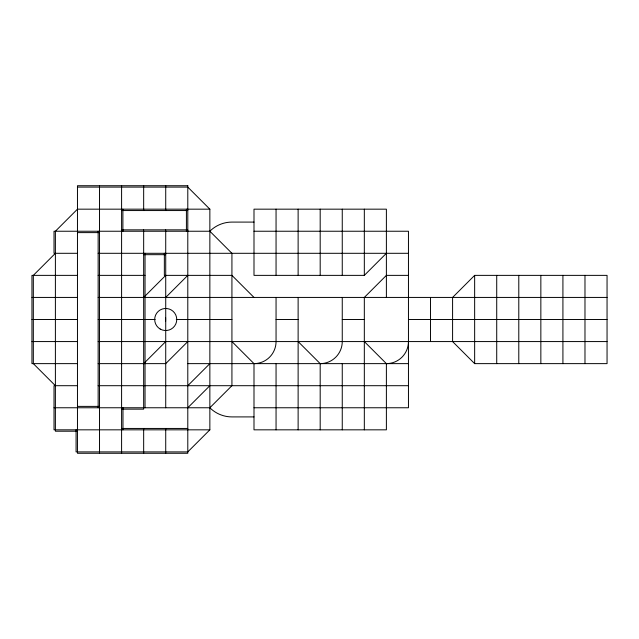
<?xml version="1.0" encoding="UTF-8"?>
<svg xmlns="http://www.w3.org/2000/svg" width="639" height="639" viewBox="0 0 639 639"><rect width="100%" height="100%" fill="white"/><g stroke="black" fill="none" stroke-linecap="round" stroke-linejoin="round"><path stroke-width="0.96" d="M55.393 253.3L33.332 275.369L33.332 363.631L55.393 385.7M143.663 297.431L165.725 275.369M165.725 297.431L187.794 275.369M143.663 363.631L165.725 341.569M187.794 341.569L165.725 363.631L98.15 363.631M187.794 385.7L209.856 363.631M187.794 407.762L209.856 385.7M54.019 407.762L209.856 407.762L231.925 385.7L231.925 253.3L209.856 231.238L54.019 231.238L54.019 253.3L77.463 253.3M77.463 187.099L187.794 187.099L209.856 209.169L209.856 429.831L187.794 451.901L76.081 451.901L76.081 429.831M386.387 297.431L386.387 209.169L253.995 209.169L253.995 275.369L364.326 275.369L386.387 253.3M474.649 275.369L452.588 297.431L452.588 341.569L474.649 363.631L607.05 363.631L607.05 275.369L474.649 275.369L474.649 363.631M209.856 231.238C215.631 225.439 223.738 222.076 231.925 222.092L253.995 222.092M209.856 209.169L77.463 209.169L55.393 231.238L55.393 431.213L77.463 431.213M121.594 210.55L187.794 210.55M121.514 229.856L187.714 229.856L187.714 231.238M253.995 231.238L408.457 231.238L408.457 407.762L253.995 407.762M77.463 232.612L99.524 232.612M98.15 253.3L408.457 253.3M143.663 254.681L165.725 254.681M77.463 275.369L31.95 275.369L31.95 363.631L77.463 363.631M98.15 275.369L145.037 275.369M408.457 275.369L386.387 275.369L364.326 297.431L364.326 429.831M31.95 297.431L77.463 297.431M98.15 297.431L607.05 297.431M31.95 319.5L77.463 319.5M98.15 319.5L155.173 319.5M176.276 319.5L231.925 319.5M276.056 319.5L298.125 319.5M342.256 319.5L364.326 319.5M408.457 319.5L607.05 319.5M31.95 341.569L77.463 341.569M98.15 341.569L607.05 341.569M187.794 363.631L408.457 363.631M77.463 385.7L54.019 385.7L54.019 429.831L209.856 429.831M98.15 385.7L408.457 385.7M77.463 406.388L99.524 406.388M121.594 409.144L143.663 409.144L143.663 231.238M253.995 416.908L231.925 416.908C223.738 416.924 215.631 413.561 209.856 407.762M121.594 428.449L187.794 428.449M364.326 341.569L386.387 363.631L386.387 429.831L253.995 429.831L253.995 363.631A22.069 22.069 0 0 0 276.056 341.569L276.056 297.431M253.995 297.431L231.925 275.369L164.351 275.369L164.351 253.3M298.125 341.569L320.187 363.631L320.187 429.831M231.925 341.569L253.995 363.631M584.981 275.369L584.981 363.631M562.919 275.369L562.919 363.631M540.85 275.369L540.85 363.631M518.788 275.369L518.788 363.631M496.719 275.369L496.719 363.631M430.518 297.431L430.518 341.569M364.326 209.169L364.326 275.369M342.256 209.169L342.256 275.369M342.256 297.431L342.256 341.569A22.069 22.069 0 0 1 320.187 363.631M342.256 363.631L342.256 429.831M320.187 209.169L320.187 275.369M298.125 209.169L298.125 275.369M298.125 297.431L298.125 429.831M276.056 209.169L276.056 275.369M276.056 363.631L276.056 429.831M186.412 209.169L186.412 231.238M165.725 185.725L165.725 210.55M165.725 231.238L165.725 407.762M165.725 428.449L165.725 453.275M165.653 229.856L165.653 231.238M165.613 317.615L165.613 318.749M165.613 318.981L165.613 321.353M145.037 253.3L145.037 407.762M143.663 185.725L143.663 210.55M143.663 428.449L143.663 453.275M143.583 229.856L143.583 231.238M122.976 407.762L122.976 429.831M122.896 209.169L122.896 231.238M121.594 185.725L121.594 453.275M99.524 185.725L99.524 453.275M98.15 231.238L98.15 407.762M408.457 341.569A22.069 22.069 0 0 1 386.387 363.631M187.794 185.725L77.463 185.725L77.463 453.275L187.794 453.275L187.794 185.725M160.213 329.053A11.031 11.031 0 0 0 176.755 319.5A11.031 11.031 0 0 0 160.213 309.947A11.031 11.031 0 0 0 160.213 329.053"/></g></svg>
